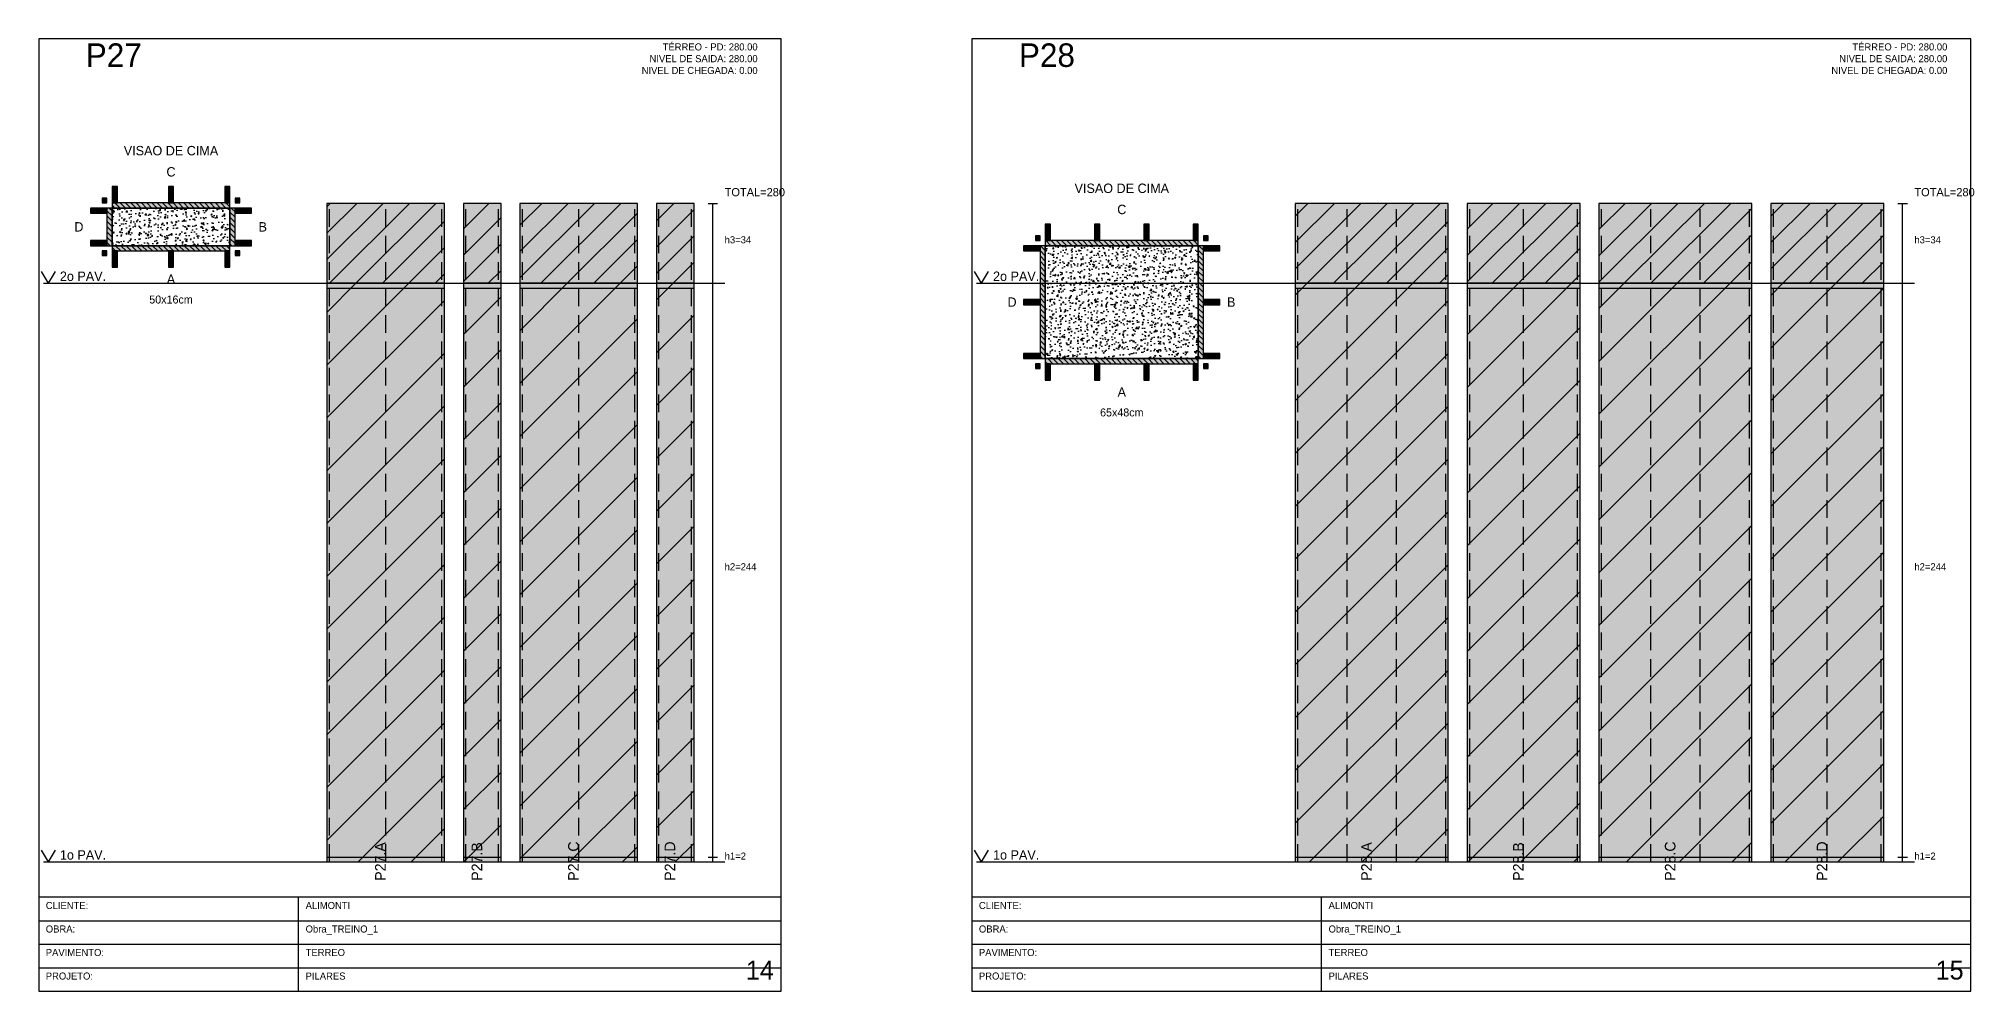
# Model space of a CAD drawing. Header units: metres. Extents: x 0 to 2088, y 0 to 2105.
# Drawn here: x 1263 to 2085, y 850 to 1255 of the extents above; entities that cross this region are included whole.
import ezdxf
from ezdxf.enums import TextEntityAlignment as Align

# ---------------------------------------------------------------- set-up
doc = ezdxf.new("R2010")
doc.units = ezdxf.units.M
doc.linetypes.add('HIDDEN', pattern=[0.375, 0.25, -0.125])
for name, color, linetype in [('BORDA_CELULA', 9, 'Continuous'), ('CARIMBO', 9, 'Continuous'), ('CHAPA', 1, 'Continuous'), ('CONCRETO', 4, 'Continuous'), ('COTA', 241, 'Continuous'), ('Hachura', 251, 'Continuous'), ('LABEL_ID', 3, 'Continuous'), ('Nivel', 4, 'Continuous'), ('NOMENCLATURA', 1, 'Continuous'), ('Paineis', 200, 'Continuous'), ('SARR_2.2x7', 40, 'Continuous'), ('Texto Secao', 2, 'Continuous'), ('TEXTO_GERAL', 2, 'Continuous')]:
    doc.layers.add(name, color=color, linetype=linetype)

msp = doc.modelspace()

# ---------------------------------------------------------------- hatches: boundary and pattern name
at = {"layer": 'CHAPA'}
for points in [[(1290.2, 1185.2), (1292.2, 1185.2), (1292.2, 1187.2), (1290.2, 1187.2)], [(1346.6, 1185.2), (1348.6, 1185.2), (1348.6, 1187.2), (1346.6, 1187.2)], [(1686.6, 1169.2), (1688.6, 1169.2), (1688.6, 1171.2), (1686.6, 1171.2)], [(1758, 1169.2), (1760, 1169.2), (1760, 1171.2), (1758, 1171.2)], [(1290.2, 1162.8), (1292.2, 1162.8), (1292.2, 1164.8), (1290.2, 1164.8)], [(1346.6, 1162.8), (1348.6, 1162.8), (1348.6, 1164.8), (1346.6, 1164.8)], [(1686.6, 1114.8), (1688.6, 1114.8), (1688.6, 1116.8), (1686.6, 1116.8)], [(1758, 1114.8), (1760, 1114.8), (1760, 1116.8), (1758, 1116.8)]]:
    msp.add_hatch(color=1, dxfattribs=at).paths.add_polyline_path(points)
at = {"layer": 'COTA'}
h = msp.add_hatch(dxfattribs=at)
h.set_pattern_fill('AR-CONC', color=256, scale=0.03)
h.paths.add_polyline_path([(1294.4, 1167), (1344.4, 1167), (1344.4, 1183), (1294.4, 1183)])
h = msp.add_hatch(dxfattribs=at)
h.set_pattern_fill('AR-CONC', color=256, scale=0.03)
h.paths.add_polyline_path([(1690.8, 1119), (1755.8, 1119), (1755.8, 1167), (1690.8, 1167)])
at = {"layer": 'Hachura'}
for points in [[(1385.6, 1151), (1435.6, 1151), (1435.6, 1185), (1385.6, 1185)], [(1443.6, 1151), (1459.6, 1151), (1459.6, 1185), (1443.6, 1185)], [(1467.6, 1151), (1517.6, 1151), (1517.6, 1185), (1467.6, 1185)], [(1525.6, 1151), (1541.6, 1151), (1541.6, 1185), (1525.6, 1185)], [(1797, 1151), (1862, 1151), (1862, 1185), (1797, 1185)], [(1870, 1151), (1918, 1151), (1918, 1185), (1870, 1185)], [(1926, 1151), (1991, 1151), (1991, 1185), (1926, 1185)], [(1999, 1151), (2047, 1151), (2047, 1185), (1999, 1185)], [(1385.6, 905), (1435.6, 905), (1435.6, 1151), (1385.6, 1151)], [(1443.6, 905), (1459.6, 905), (1459.6, 1151), (1443.6, 1151)], [(1467.6, 905), (1517.6, 905), (1517.6, 1151), (1467.6, 1151)], [(1525.6, 905), (1541.6, 905), (1541.6, 1151), (1525.6, 1151)], [(1797, 905), (1862, 905), (1862, 1151), (1797, 1151)], [(1870, 905), (1918, 905), (1918, 1151), (1870, 1151)], [(1926, 905), (1991, 905), (1991, 1151), (1926, 1151)], [(1999, 905), (2047, 905), (2047, 1151), (1999, 1151)]]:
    msp.add_hatch(color=256, dxfattribs=at).paths.add_polyline_path(points)
h = msp.add_hatch(dxfattribs=at)
h.set_pattern_fill('ANSI31', color=256, scale=2.5)
h.paths.add_polyline_path([(1385.6, 1151), (1435.6, 1151), (1435.6, 1185), (1385.6, 1185)])
h = msp.add_hatch(dxfattribs=at)
h.set_pattern_fill('ANSI31', color=256, scale=2.5)
h.paths.add_polyline_path([(1443.6, 1151), (1459.6, 1151), (1459.6, 1185), (1443.6, 1185)])
h = msp.add_hatch(dxfattribs=at)
h.set_pattern_fill('ANSI31', color=256, scale=2.5)
h.paths.add_polyline_path([(1467.6, 1151), (1517.6, 1151), (1517.6, 1185), (1467.6, 1185)])
h = msp.add_hatch(dxfattribs=at)
h.set_pattern_fill('ANSI31', color=256, scale=2.5)
h.paths.add_polyline_path([(1525.6, 1151), (1541.6, 1151), (1541.6, 1185), (1525.6, 1185)])
h = msp.add_hatch(dxfattribs=at)
h.set_pattern_fill('ANSI31', color=256, scale=2.5)
h.paths.add_polyline_path([(1797, 1151), (1862, 1151), (1862, 1185), (1797, 1185)])
h = msp.add_hatch(dxfattribs=at)
h.set_pattern_fill('ANSI31', color=256, scale=2.5)
h.paths.add_polyline_path([(1870, 1151), (1918, 1151), (1918, 1185), (1870, 1185)])
h = msp.add_hatch(dxfattribs=at)
h.set_pattern_fill('ANSI31', color=256, scale=2.5)
h.paths.add_polyline_path([(1926, 1151), (1991, 1151), (1991, 1185), (1926, 1185)])
h = msp.add_hatch(dxfattribs=at)
h.set_pattern_fill('ANSI31', color=256, scale=2.5)
h.paths.add_polyline_path([(1999, 1151), (2047, 1151), (2047, 1185), (1999, 1185)])
h = msp.add_hatch(dxfattribs=at)
h.set_pattern_fill('ANSI31', color=256, scale=5)
h.paths.add_polyline_path([(1385.6, 905), (1435.6, 905), (1435.6, 1151), (1385.6, 1151)])
h = msp.add_hatch(dxfattribs=at)
h.set_pattern_fill('ANSI31', color=256, scale=5)
h.paths.add_polyline_path([(1443.6, 905), (1459.6, 905), (1459.6, 1151), (1443.6, 1151)])
h = msp.add_hatch(dxfattribs=at)
h.set_pattern_fill('ANSI31', color=256, scale=5)
h.paths.add_polyline_path([(1467.6, 905), (1517.6, 905), (1517.6, 1151), (1467.6, 1151)])
h = msp.add_hatch(dxfattribs=at)
h.set_pattern_fill('ANSI31', color=256, scale=5)
h.paths.add_polyline_path([(1525.6, 905), (1541.6, 905), (1541.6, 1151), (1525.6, 1151)])
h = msp.add_hatch(dxfattribs=at)
h.set_pattern_fill('ANSI31', color=256, scale=5)
h.paths.add_polyline_path([(1797, 905), (1862, 905), (1862, 1151), (1797, 1151)])
h = msp.add_hatch(dxfattribs=at)
h.set_pattern_fill('ANSI31', color=256, scale=5)
h.paths.add_polyline_path([(1870, 905), (1918, 905), (1918, 1151), (1870, 1151)])
h = msp.add_hatch(dxfattribs=at)
h.set_pattern_fill('ANSI31', color=256, scale=5)
h.paths.add_polyline_path([(1926, 905), (1991, 905), (1991, 1151), (1926, 1151)])
h = msp.add_hatch(dxfattribs=at)
h.set_pattern_fill('ANSI31', color=256, scale=5)
h.paths.add_polyline_path([(1999, 905), (2047, 905), (2047, 1151), (1999, 1151)])
at = {"layer": 'Paineis'}
for points in [[(1294.4, 1183), (1344.4, 1183), (1344.4, 1185.2), (1294.4, 1185.2)], [(1292.2, 1167), (1294.4, 1167), (1294.4, 1183), (1292.2, 1183)], [(1344.4, 1167), (1346.6, 1167), (1346.6, 1183), (1344.4, 1183)], [(1690.8, 1167), (1755.8, 1167), (1755.8, 1169.2), (1690.8, 1169.2)], [(1294.4, 1164.8), (1344.4, 1164.8), (1344.4, 1167), (1294.4, 1167)], [(1688.6, 1119), (1690.8, 1119), (1690.8, 1167), (1688.6, 1167)], [(1755.8, 1119), (1758, 1119), (1758, 1167), (1755.8, 1167)], [(1690.8, 1116.8), (1755.8, 1116.8), (1755.8, 1119), (1690.8, 1119)]]:
    msp.add_hatch(color=256, dxfattribs=at).paths.add_polyline_path(points)
h = msp.add_hatch(dxfattribs=at)
h.set_pattern_fill('ANSI31', color=256, scale=0.5, angle=270)
h.paths.add_polyline_path([(1294.4, 1183), (1344.4, 1183), (1344.4, 1185.2), (1294.4, 1185.2)])
h = msp.add_hatch(dxfattribs=at)
h.set_pattern_fill('ANSI31', color=256, scale=0.5, angle=270)
h.paths.add_polyline_path([(1292.2, 1167), (1294.4, 1167), (1294.4, 1183), (1292.2, 1183)])
h = msp.add_hatch(dxfattribs=at)
h.set_pattern_fill('ANSI31', color=256, scale=0.5, angle=270)
h.paths.add_polyline_path([(1344.4, 1167), (1346.6, 1167), (1346.6, 1183), (1344.4, 1183)])
h = msp.add_hatch(dxfattribs=at)
h.set_pattern_fill('ANSI31', color=256, scale=0.5, angle=270)
h.paths.add_polyline_path([(1690.8, 1167), (1755.8, 1167), (1755.8, 1169.2), (1690.8, 1169.2)])
h = msp.add_hatch(dxfattribs=at)
h.set_pattern_fill('ANSI31', color=256, scale=0.5, angle=270)
h.paths.add_polyline_path([(1294.4, 1164.8), (1344.4, 1164.8), (1344.4, 1167), (1294.4, 1167)])
h = msp.add_hatch(dxfattribs=at)
h.set_pattern_fill('ANSI31', color=256, scale=0.5, angle=270)
h.paths.add_polyline_path([(1688.6, 1119), (1690.8, 1119), (1690.8, 1167), (1688.6, 1167)])
h = msp.add_hatch(dxfattribs=at)
h.set_pattern_fill('ANSI31', color=256, scale=0.5, angle=270)
h.paths.add_polyline_path([(1755.8, 1119), (1758, 1119), (1758, 1167), (1755.8, 1167)])
h = msp.add_hatch(dxfattribs=at)
h.set_pattern_fill('ANSI31', color=256, scale=0.5, angle=270)
h.paths.add_polyline_path([(1690.8, 1116.8), (1755.8, 1116.8), (1755.8, 1119), (1690.8, 1119)])
at = {"layer": 'SARR_2.2x7'}
for points in [[(1294.4, 1185.2), (1296.6, 1185.2), (1296.6, 1192.2), (1294.4, 1192.2)], [(1318.3, 1185.2), (1320.5, 1185.2), (1320.5, 1192.2), (1318.3, 1192.2)], [(1342.2, 1185.2), (1344.4, 1185.2), (1344.4, 1192.2), (1342.2, 1192.2)], [(1285.2, 1180.8), (1292.2, 1180.8), (1292.2, 1183), (1285.2, 1183)], [(1346.6, 1180.8), (1353.6, 1180.8), (1353.6, 1183), (1346.6, 1183)], [(1690.8, 1169.2), (1693, 1169.2), (1693, 1176.2), (1690.8, 1176.2)], [(1711.73, 1169.2), (1713.93, 1169.2), (1713.93, 1176.2), (1711.73, 1176.2)], [(1732.67, 1169.2), (1734.87, 1169.2), (1734.87, 1176.2), (1732.67, 1176.2)], [(1753.6, 1169.2), (1755.8, 1169.2), (1755.8, 1176.2), (1753.6, 1176.2)], [(1285.2, 1167), (1292.2, 1167), (1292.2, 1169.2), (1285.2, 1169.2)], [(1346.6, 1167), (1353.6, 1167), (1353.6, 1169.2), (1346.6, 1169.2)], [(1294.4, 1157.8), (1296.6, 1157.8), (1296.6, 1164.8), (1294.4, 1164.8)], [(1318.3, 1157.8), (1320.5, 1157.8), (1320.5, 1164.8), (1318.3, 1164.8)], [(1342.2, 1157.8), (1344.4, 1157.8), (1344.4, 1164.8), (1342.2, 1164.8)], [(1681.6, 1164.8), (1688.6, 1164.8), (1688.6, 1167), (1681.6, 1167)], [(1758, 1164.8), (1765, 1164.8), (1765, 1167), (1758, 1167)], [(1681.6, 1141.9), (1688.6, 1141.9), (1688.6, 1144.1), (1681.6, 1144.1)], [(1758, 1141.9), (1765, 1141.9), (1765, 1144.1), (1758, 1144.1)], [(1681.6, 1119), (1688.6, 1119), (1688.6, 1121.2), (1681.6, 1121.2)], [(1758, 1119), (1765, 1119), (1765, 1121.2), (1758, 1121.2)], [(1690.8, 1109.8), (1693, 1109.8), (1693, 1116.8), (1690.8, 1116.8)], [(1711.73, 1109.8), (1713.93, 1109.8), (1713.93, 1116.8), (1711.73, 1116.8)], [(1732.67, 1109.8), (1734.87, 1109.8), (1734.87, 1116.8), (1732.67, 1116.8)], [(1753.6, 1109.8), (1755.8, 1109.8), (1755.8, 1116.8), (1753.6, 1116.8)]]:
    msp.add_hatch(color=256, dxfattribs=at).paths.add_polyline_path(points)
h = msp.add_hatch(dxfattribs=at)
h.set_pattern_fill('ANSI31', color=256, scale=0.5, angle=270)
h.paths.add_polyline_path([(1294.4, 1185.2), (1296.6, 1185.2), (1296.6, 1192.2), (1294.4, 1192.2)])
h = msp.add_hatch(dxfattribs=at)
h.set_pattern_fill('ANSI31', color=256, scale=0.5, angle=270)
h.paths.add_polyline_path([(1318.3, 1185.2), (1320.5, 1185.2), (1320.5, 1192.2), (1318.3, 1192.2)])
h = msp.add_hatch(dxfattribs=at)
h.set_pattern_fill('ANSI31', color=256, scale=0.5, angle=270)
h.paths.add_polyline_path([(1342.2, 1185.2), (1344.4, 1185.2), (1344.4, 1192.2), (1342.2, 1192.2)])
h = msp.add_hatch(dxfattribs=at)
h.set_pattern_fill('ANSI31', color=256, scale=0.5, angle=270)
h.paths.add_polyline_path([(1285.2, 1180.8), (1292.2, 1180.8), (1292.2, 1183), (1285.2, 1183)])
h = msp.add_hatch(dxfattribs=at)
h.set_pattern_fill('ANSI31', color=256, scale=0.5, angle=270)
h.paths.add_polyline_path([(1346.6, 1180.8), (1353.6, 1180.8), (1353.6, 1183), (1346.6, 1183)])
h = msp.add_hatch(dxfattribs=at)
h.set_pattern_fill('ANSI31', color=256, scale=0.5, angle=270)
h.paths.add_polyline_path([(1690.8, 1169.2), (1693, 1169.2), (1693, 1176.2), (1690.8, 1176.2)])
h = msp.add_hatch(dxfattribs=at)
h.set_pattern_fill('ANSI31', color=256, scale=0.5, angle=270)
h.paths.add_polyline_path([(1711.73, 1169.2), (1713.93, 1169.2), (1713.93, 1176.2), (1711.73, 1176.2)])
h = msp.add_hatch(dxfattribs=at)
h.set_pattern_fill('ANSI31', color=256, scale=0.5, angle=270)
h.paths.add_polyline_path([(1732.67, 1169.2), (1734.87, 1169.2), (1734.87, 1176.2), (1732.67, 1176.2)])
h = msp.add_hatch(dxfattribs=at)
h.set_pattern_fill('ANSI31', color=256, scale=0.5, angle=270)
h.paths.add_polyline_path([(1753.6, 1169.2), (1755.8, 1169.2), (1755.8, 1176.2), (1753.6, 1176.2)])
h = msp.add_hatch(dxfattribs=at)
h.set_pattern_fill('ANSI31', color=256, scale=0.5, angle=270)
h.paths.add_polyline_path([(1285.2, 1167), (1292.2, 1167), (1292.2, 1169.2), (1285.2, 1169.2)])
h = msp.add_hatch(dxfattribs=at)
h.set_pattern_fill('ANSI31', color=256, scale=0.5, angle=270)
h.paths.add_polyline_path([(1346.6, 1167), (1353.6, 1167), (1353.6, 1169.2), (1346.6, 1169.2)])
h = msp.add_hatch(dxfattribs=at)
h.set_pattern_fill('ANSI31', color=256, scale=0.5, angle=270)
h.paths.add_polyline_path([(1294.4, 1157.8), (1296.6, 1157.8), (1296.6, 1164.8), (1294.4, 1164.8)])
h = msp.add_hatch(dxfattribs=at)
h.set_pattern_fill('ANSI31', color=256, scale=0.5, angle=270)
h.paths.add_polyline_path([(1318.3, 1157.8), (1320.5, 1157.8), (1320.5, 1164.8), (1318.3, 1164.8)])
h = msp.add_hatch(dxfattribs=at)
h.set_pattern_fill('ANSI31', color=256, scale=0.5, angle=270)
h.paths.add_polyline_path([(1342.2, 1157.8), (1344.4, 1157.8), (1344.4, 1164.8), (1342.2, 1164.8)])
h = msp.add_hatch(dxfattribs=at)
h.set_pattern_fill('ANSI31', color=256, scale=0.5, angle=270)
h.paths.add_polyline_path([(1681.6, 1164.8), (1688.6, 1164.8), (1688.6, 1167), (1681.6, 1167)])
h = msp.add_hatch(dxfattribs=at)
h.set_pattern_fill('ANSI31', color=256, scale=0.5, angle=270)
h.paths.add_polyline_path([(1758, 1164.8), (1765, 1164.8), (1765, 1167), (1758, 1167)])
h = msp.add_hatch(dxfattribs=at)
h.set_pattern_fill('ANSI31', color=256, scale=0.5, angle=270)
h.paths.add_polyline_path([(1681.6, 1141.9), (1688.6, 1141.9), (1688.6, 1144.1), (1681.6, 1144.1)])
h = msp.add_hatch(dxfattribs=at)
h.set_pattern_fill('ANSI31', color=256, scale=0.5, angle=270)
h.paths.add_polyline_path([(1758, 1141.9), (1765, 1141.9), (1765, 1144.1), (1758, 1144.1)])
h = msp.add_hatch(dxfattribs=at)
h.set_pattern_fill('ANSI31', color=256, scale=0.5, angle=270)
h.paths.add_polyline_path([(1681.6, 1119), (1688.6, 1119), (1688.6, 1121.2), (1681.6, 1121.2)])
h = msp.add_hatch(dxfattribs=at)
h.set_pattern_fill('ANSI31', color=256, scale=0.5, angle=270)
h.paths.add_polyline_path([(1758, 1119), (1765, 1119), (1765, 1121.2), (1758, 1121.2)])
h = msp.add_hatch(dxfattribs=at)
h.set_pattern_fill('ANSI31', color=256, scale=0.5, angle=270)
h.paths.add_polyline_path([(1690.8, 1109.8), (1693, 1109.8), (1693, 1116.8), (1690.8, 1116.8)])
h = msp.add_hatch(dxfattribs=at)
h.set_pattern_fill('ANSI31', color=256, scale=0.5, angle=270)
h.paths.add_polyline_path([(1711.73, 1109.8), (1713.93, 1109.8), (1713.93, 1116.8), (1711.73, 1116.8)])
h = msp.add_hatch(dxfattribs=at)
h.set_pattern_fill('ANSI31', color=256, scale=0.5, angle=270)
h.paths.add_polyline_path([(1732.67, 1109.8), (1734.87, 1109.8), (1734.87, 1116.8), (1732.67, 1116.8)])
h = msp.add_hatch(dxfattribs=at)
h.set_pattern_fill('ANSI31', color=256, scale=0.5, angle=270)
h.paths.add_polyline_path([(1753.6, 1109.8), (1755.8, 1109.8), (1755.8, 1116.8), (1753.6, 1116.8)])

# ---------------------------------------------------------------- linework, layer by layer
at = {"layer": 'BORDA_CELULA', "color": 9}
for points in [[(1263.2, 850), (1578.6, 850), (1578.6, 1255), (1263.2, 1255)], [(1659.6, 850), (2084, 850), (2084, 1255), (1659.6, 1255)]]:
    msp.add_lwpolyline(points, close=True, dxfattribs=at)
at = {"layer": 'CARIMBO', "color": 40}
for p, q in [((1373.59, 850), (1373.59, 890)), ((1808.14, 850), (1808.14, 890)), ((1263.2, 880), (1578.6, 880)), ((1659.6, 880), (2084, 880)), ((1263.2, 870), (1578.6, 870)), ((1659.6, 870), (2084, 870)), ((1263.2, 860), (1578.6, 860)), ((1659.6, 860), (2084, 860))]:
    msp.add_line(p, q, dxfattribs=at)
for points in [[(1263.2, 850), (1578.6, 850), (1578.6, 890), (1263.2, 890)], [(1659.6, 850), (2084, 850), (2084, 890), (1659.6, 890)]]:
    msp.add_lwpolyline(points, close=True, dxfattribs=at)
at = {"layer": 'CHAPA', "color": 1}
for points in [[(1290.2, 1185.2), (1292.2, 1185.2), (1292.2, 1187.2), (1290.2, 1187.2)], [(1346.6, 1185.2), (1348.6, 1185.2), (1348.6, 1187.2), (1346.6, 1187.2)], [(1686.6, 1169.2), (1688.6, 1169.2), (1688.6, 1171.2), (1686.6, 1171.2)], [(1758, 1169.2), (1760, 1169.2), (1760, 1171.2), (1758, 1171.2)], [(1290.2, 1162.8), (1292.2, 1162.8), (1292.2, 1164.8), (1290.2, 1164.8)], [(1346.6, 1162.8), (1348.6, 1162.8), (1348.6, 1164.8), (1346.6, 1164.8)], [(1686.6, 1114.8), (1688.6, 1114.8), (1688.6, 1116.8), (1686.6, 1116.8)], [(1758, 1114.8), (1760, 1114.8), (1760, 1116.8), (1758, 1116.8)]]:
    msp.add_lwpolyline(points, close=True, dxfattribs=at)
at = {"layer": 'CONCRETO', "color": 4}
for points in [[(1294.4, 1167), (1344.4, 1167), (1344.4, 1183), (1294.4, 1183)], [(1690.8, 1119), (1755.8, 1119), (1755.8, 1167), (1690.8, 1167)]]:
    msp.add_lwpolyline(points, close=True, dxfattribs=at)
at = {"layer": 'COTA', "color": 8}
for p, q in [((1547.6, 1185), (1551.6, 1185)), ((1549.6, 905), (1549.6, 1185)), ((2053, 1185), (2057, 1185)), ((2055, 905), (2055, 1185)), ((1547.6, 1151), (1551.6, 1151)), ((1547.6, 1151), (1551.6, 1151)), ((2053, 1151), (2057, 1151)), ((2053, 1151), (2057, 1151)), ((1547.6, 907), (1551.6, 907)), ((1547.6, 907), (1551.6, 907)), ((1547.6, 905), (1551.6, 905)), ((2053, 907), (2057, 907)), ((2053, 907), (2057, 907)), ((2053, 905), (2057, 905))]:
    msp.add_line(p, q, dxfattribs=at)
at = {"layer": 'Nivel', "color": 4}
for p, q in [((1264.2, 1156), (1267.2, 1151)), ((1270.2, 1156), (1267.2, 1151)), ((1660.6, 1156), (1663.6, 1151)), ((1666.6, 1156), (1663.6, 1151)), ((1265.2, 1151), (1554.6, 1151)), ((1661.6, 1151), (2060, 1151)), ((1264.2, 910), (1267.2, 905)), ((1265.2, 905), (1554.6, 905)), ((1270.2, 910), (1267.2, 905)), ((1660.6, 910), (1663.6, 905)), ((1661.6, 905), (2060, 905)), ((1666.6, 910), (1663.6, 905))]:
    msp.add_line(p, q, dxfattribs=at)
at = {"layer": 'Paineis'}
for p, q in [((1385.6, 1149), (1435.6, 1149)), ((1443.6, 1149), (1459.6, 1149)), ((1467.6, 1149), (1517.6, 1149)), ((1525.6, 1149), (1541.6, 1149)), ((1797, 1149), (1862, 1149)), ((1870, 1149), (1918, 1149)), ((1926, 1149), (1991, 1149)), ((1999, 1149), (2047, 1149)), ((1385.6, 907), (1435.6, 907)), ((1443.6, 907), (1459.6, 907)), ((1467.6, 907), (1517.6, 907)), ((1525.6, 907), (1541.6, 907)), ((1797, 907), (1862, 907)), ((1870, 907), (1918, 907)), ((1926, 907), (1991, 907)), ((1999, 907), (2047, 907))]:
    msp.add_line(p, q, dxfattribs=at)
for points in [[(1294.4, 1183), (1344.4, 1183), (1344.4, 1185.2), (1294.4, 1185.2)], [(1385.6, 1151), (1435.6, 1151), (1435.6, 1185), (1385.6, 1185)], [(1443.6, 1151), (1459.6, 1151), (1459.6, 1185), (1443.6, 1185)], [(1467.6, 1151), (1517.6, 1151), (1517.6, 1185), (1467.6, 1185)], [(1525.6, 1151), (1541.6, 1151), (1541.6, 1185), (1525.6, 1185)], [(1797, 1151), (1862, 1151), (1862, 1185), (1797, 1185)], [(1870, 1151), (1918, 1151), (1918, 1185), (1870, 1185)], [(1926, 1151), (1991, 1151), (1991, 1185), (1926, 1185)], [(1999, 1151), (2047, 1151), (2047, 1185), (1999, 1185)], [(1292.2, 1167), (1294.4, 1167), (1294.4, 1183), (1292.2, 1183)], [(1344.4, 1167), (1346.6, 1167), (1346.6, 1183), (1344.4, 1183)], [(1690.8, 1167), (1755.8, 1167), (1755.8, 1169.2), (1690.8, 1169.2)], [(1294.4, 1164.8), (1344.4, 1164.8), (1344.4, 1167), (1294.4, 1167)], [(1688.6, 1119), (1690.8, 1119), (1690.8, 1167), (1688.6, 1167)], [(1755.8, 1119), (1758, 1119), (1758, 1167), (1755.8, 1167)], [(1385.6, 905), (1435.6, 905), (1435.6, 1151), (1385.6, 1151)], [(1443.6, 905), (1459.6, 905), (1459.6, 1151), (1443.6, 1151)], [(1467.6, 905), (1517.6, 905), (1517.6, 1151), (1467.6, 1151)], [(1525.6, 905), (1541.6, 905), (1541.6, 1151), (1525.6, 1151)], [(1797, 905), (1862, 905), (1862, 1151), (1797, 1151)], [(1870, 905), (1918, 905), (1918, 1151), (1870, 1151)], [(1926, 905), (1991, 905), (1991, 1151), (1926, 1151)], [(1999, 905), (2047, 905), (2047, 1151), (1999, 1151)], [(1690.8, 1116.8), (1755.8, 1116.8), (1755.8, 1119), (1690.8, 1119)]]:
    msp.add_lwpolyline(points, close=True, dxfattribs=at)
at = {"layer": 'SARR_2.2x7', "linetype": 'HIDDEN', "ltscale": 30}
for p, q in [((1386.7, 905), (1386.7, 1185)), ((1410.6, 905), (1410.6, 1185)), ((1434.5, 905), (1434.5, 1185)), ((1444.7, 905), (1444.7, 1185)), ((1458.5, 905), (1458.5, 1185)), ((1468.7, 905), (1468.7, 1185)), ((1492.6, 905), (1492.6, 1185)), ((1516.5, 905), (1516.5, 1185)), ((1526.7, 905), (1526.7, 1185)), ((1540.5, 905), (1540.5, 1185)), ((1798.1, 905), (1798.1, 1185)), ((1819.03, 905), (1819.03, 1185)), ((1839.97, 905), (1839.97, 1185)), ((1860.9, 905), (1860.9, 1185)), ((1871.1, 905), (1871.1, 1185)), ((1894, 905), (1894, 1185)), ((1916.9, 905), (1916.9, 1185)), ((1927.1, 905), (1927.1, 1185)), ((1948.03, 905), (1948.03, 1185)), ((1968.97, 905), (1968.97, 1185)), ((1989.9, 905), (1989.9, 1185)), ((2000.1, 905), (2000.1, 1185)), ((2023, 905), (2023, 1185)), ((2045.9, 905), (2045.9, 1185))]:
    msp.add_line(p, q, dxfattribs=at)
at = {"layer": 'SARR_2.2x7'}
for points in [[(1294.4, 1185.2), (1296.6, 1185.2), (1296.6, 1192.2), (1294.4, 1192.2)], [(1318.3, 1185.2), (1320.5, 1185.2), (1320.5, 1192.2), (1318.3, 1192.2)], [(1342.2, 1185.2), (1344.4, 1185.2), (1344.4, 1192.2), (1342.2, 1192.2)], [(1285.2, 1180.8), (1292.2, 1180.8), (1292.2, 1183), (1285.2, 1183)], [(1346.6, 1180.8), (1353.6, 1180.8), (1353.6, 1183), (1346.6, 1183)], [(1690.8, 1169.2), (1693, 1169.2), (1693, 1176.2), (1690.8, 1176.2)], [(1711.73, 1169.2), (1713.93, 1169.2), (1713.93, 1176.2), (1711.73, 1176.2)], [(1732.67, 1169.2), (1734.87, 1169.2), (1734.87, 1176.2), (1732.67, 1176.2)], [(1753.6, 1169.2), (1755.8, 1169.2), (1755.8, 1176.2), (1753.6, 1176.2)], [(1285.2, 1167), (1292.2, 1167), (1292.2, 1169.2), (1285.2, 1169.2)], [(1346.6, 1167), (1353.6, 1167), (1353.6, 1169.2), (1346.6, 1169.2)], [(1294.4, 1157.8), (1296.6, 1157.8), (1296.6, 1164.8), (1294.4, 1164.8)], [(1318.3, 1157.8), (1320.5, 1157.8), (1320.5, 1164.8), (1318.3, 1164.8)], [(1342.2, 1157.8), (1344.4, 1157.8), (1344.4, 1164.8), (1342.2, 1164.8)], [(1681.6, 1164.8), (1688.6, 1164.8), (1688.6, 1167), (1681.6, 1167)], [(1758, 1164.8), (1765, 1164.8), (1765, 1167), (1758, 1167)], [(1681.6, 1141.9), (1688.6, 1141.9), (1688.6, 1144.1), (1681.6, 1144.1)], [(1758, 1141.9), (1765, 1141.9), (1765, 1144.1), (1758, 1144.1)], [(1681.6, 1119), (1688.6, 1119), (1688.6, 1121.2), (1681.6, 1121.2)], [(1758, 1119), (1765, 1119), (1765, 1121.2), (1758, 1121.2)], [(1690.8, 1109.8), (1693, 1109.8), (1693, 1116.8), (1690.8, 1116.8)], [(1711.73, 1109.8), (1713.93, 1109.8), (1713.93, 1116.8), (1711.73, 1116.8)], [(1732.67, 1109.8), (1734.87, 1109.8), (1734.87, 1116.8), (1732.67, 1116.8)], [(1753.6, 1109.8), (1755.8, 1109.8), (1755.8, 1116.8), (1753.6, 1116.8)]]:
    msp.add_lwpolyline(points, close=True, dxfattribs=at)

# ---------------------------------------------------------------- texts
at = {"layer": 'CARIMBO', "color": 9}
for s, p in [('CLIENTE:', (1266.2, 885)), ('CLIENTE:', (1662.6, 885)), ('OBRA:', (1266.2, 875)), ('OBRA:', (1662.6, 875)), ('PAVIMENTO:', (1266.2, 865)), ('PAVIMENTO:', (1662.6, 865)), ('PROJETO:', (1266.2, 855)), ('PROJETO:', (1662.6, 855))]:
    msp.add_text(s, height=3, dxfattribs=at).set_placement(p)
at = {"layer": 'COTA', "color": 8}
for s, height, p in [('TOTAL=280', 3.5, (1554.6, 1188)), ('TOTAL=280', 3.5, (2060, 1188)), ('h3=34', 3, (1554.6, 1168)), ('h3=34', 3, (2060, 1168)), ('h2=244', 3, (1554.6, 1029)), ('h2=244', 3, (2060, 1029)), ('h1=2', 3, (1554.6, 906)), ('h1=2', 3, (2060, 906))]:
    msp.add_text(s, height=height, dxfattribs=at).set_placement(p)
at = {"layer": 'Cota Secao (2x)', "color": 4}
for s, p in [('50x16cm', (1319.4, 1145.8)), ('65x48cm', (1723.3, 1097.8))]:
    msp.add_text(s, height=3.4, dxfattribs=at).set_placement(p, align=Align.TOP_CENTER)
at = {"layer": 'LABEL_ID', "color": 3}
for s, p in [('14', (1563.6, 855)), ('15', (2069, 855))]:
    msp.add_text(s, height=8, dxfattribs=at).set_placement(p)
at = {"layer": 'Nivel', "color": 4}
for s, p in [('2o PAV.', (1272.2, 1152)), ('2o PAV.', (1668.6, 1152)), ('1o PAV.', (1272.2, 906)), ('1o PAV.', (1668.6, 906))]:
    msp.add_text(s, height=4, dxfattribs=at).set_placement(p)
at = {"layer": 'NOMENCLATURA', "color": 1}
for s, p in [('P27', (1283.2, 1243)), ('P28', (1679.6, 1243))]:
    msp.add_text(s, height=10, dxfattribs=at).set_placement(p)
at = {"layer": 'Texto Secao', "color": 2}
for s, p in [('VISAO DE CIMA', (1319.4, 1204.2)), ('C', (1319.4, 1195.2)), ('VISAO DE CIMA', (1723.3, 1188.2)), ('C', (1723.3, 1179.2))]:
    msp.add_text(s, height=4, dxfattribs=at).set_placement(p, align=Align.BOTTOM_CENTER)
for p in [(1282.2, 1175), (1678.6, 1143)]:
    msp.add_text('D', height=4, dxfattribs=at).set_placement(p, align=Align.MIDDLE_RIGHT)
for p in [(1356.6, 1175), (1768, 1143)]:
    msp.add_text('B', height=4, dxfattribs=at).set_placement(p, align=Align.MIDDLE_LEFT)
for p in [(1319.4, 1154.8), (1723.3, 1106.8)]:
    msp.add_text('A', height=4, dxfattribs=at).set_placement(p, align=Align.TOP_CENTER)
for s, p in [('P27.A', (1410.6, 897)), ('P27.B', (1451.6, 897)), ('P27.C', (1492.6, 897)), ('P27.D', (1533.6, 897)), ('P28.A', (1829.5, 897)), ('P28.B', (1894, 897)), ('P28.C', (1958.5, 897)), ('P28.D', (2023, 897))]:
    msp.add_text(s, height=4.5, rotation=90, dxfattribs=at).set_placement(p)
at = {"layer": 'TEXTO_GERAL', "color": 2}
for s, p in [('TÉRREO - PD: 280.00', (1568.6, 1250)), ('TÉRREO - PD: 280.00', (2074, 1250)), ('NIVEL DE CHEGADA: 0.00', (1568.6, 1240)), ('NIVEL DE SAIDA: 280.00', (1568.6, 1245)), ('NIVEL DE CHEGADA: 0.00', (2074, 1240)), ('NIVEL DE SAIDA: 280.00', (2074, 1245))]:
    msp.add_text(s, height=3, dxfattribs=at).set_placement(p, align=Align.RIGHT)
for s, p in [('ALIMONTI', (1376.59, 885)), ('ALIMONTI', (1811.14, 885)), ('Obra_TREINO_1', (1376.59, 875)), ('Obra_TREINO_1', (1811.14, 875)), ('TERREO', (1376.59, 865)), ('TERREO', (1811.14, 865)), ('PILARES', (1376.59, 855)), ('PILARES', (1811.14, 855))]:
    msp.add_text(s, height=3, dxfattribs=at).set_placement(p)

doc.saveas('drawing.dxf')
